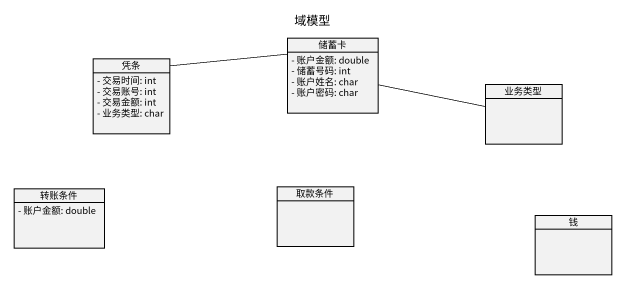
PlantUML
@startuml
title 域模型
hide circle
hide empty members
skinparam classAttributeIconSize 0
class 储蓄卡 {
  - 账户金额: double
  - 储蓄号码: int
  - 账户姓名: char
  - 账户密码: char
}
class 凭条 {
  - 交易时间: int
  - 交易账号: int
  - 交易金额: int
  - 业务类型: char
}
class 业务类型
class 转账条件 {
  - 账户金额: double
}
class 取款条件
class 钱
储蓄卡 -left- 凭条
储蓄卡 -right- 业务类型
@enduml
